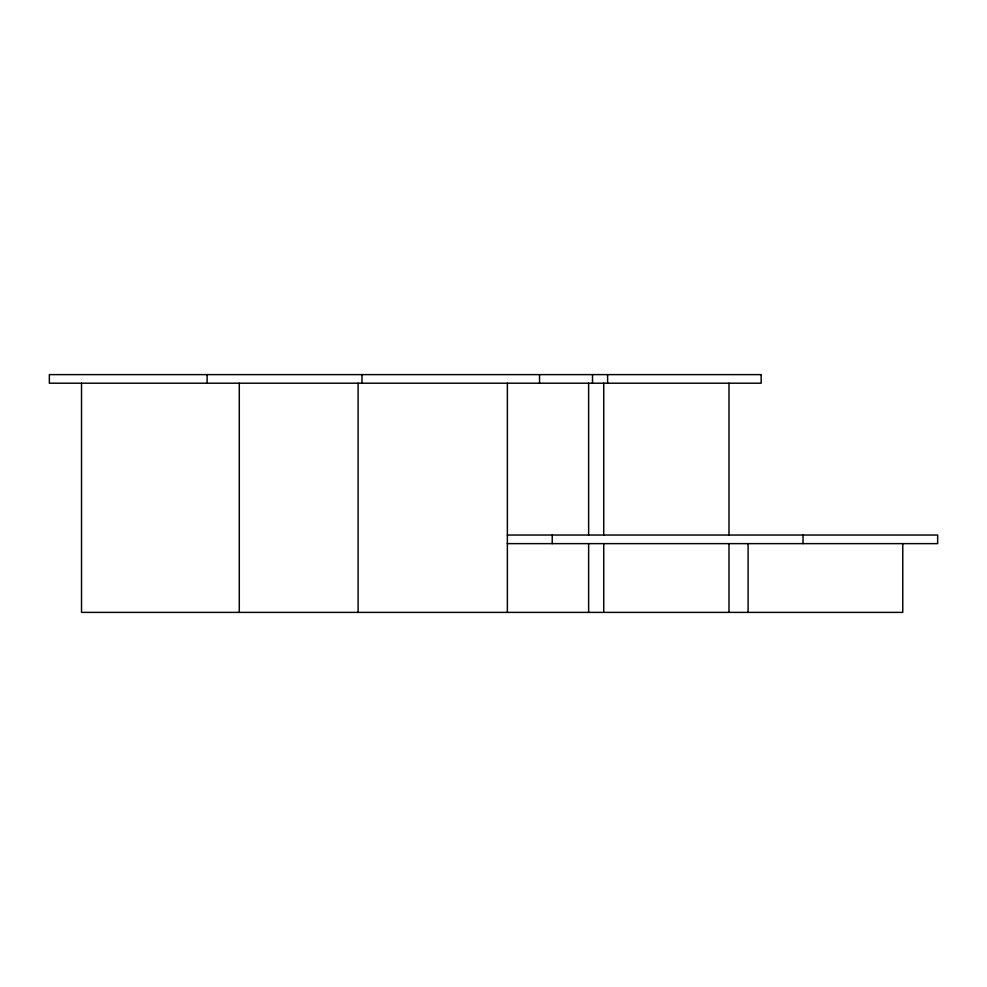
<?xml version="1.0" encoding="UTF-8"?>
<svg xmlns="http://www.w3.org/2000/svg" width="987" height="987" viewBox="0 0 987 987"><rect width="100%" height="100%" fill="white"/><g stroke="black" fill="none" stroke-linecap="round" stroke-linejoin="round"><path stroke-width="1.48" d="M507.281 535.04L937.65 535.04L937.65 543.627L507.281 543.627M902.772 543.627L902.772 612.384L81.526 612.384L81.526 383.203M803.011 535.04L803.011 543.627M748.109 543.627L748.109 612.384M728.986 383.203L728.986 535.04M728.986 543.627L728.986 612.384M607.61 374.616L607.61 383.203M603.736 383.203L603.736 535.04M603.736 543.627L603.736 612.384M592.508 374.616L592.508 383.203M588.634 383.203L588.634 535.04M588.634 543.627L588.634 612.384M552.226 535.04L552.226 543.627M539.544 374.616L539.544 383.203M507.367 383.203L507.367 612.384M361.982 374.616L361.982 383.203M358.108 383.203L358.108 612.384M239.286 383.203L239.286 612.384M207.11 374.616L207.11 383.203M761.162 374.616L49.35 374.616L49.35 383.203L761.162 383.203L761.162 374.616"/></g></svg>
